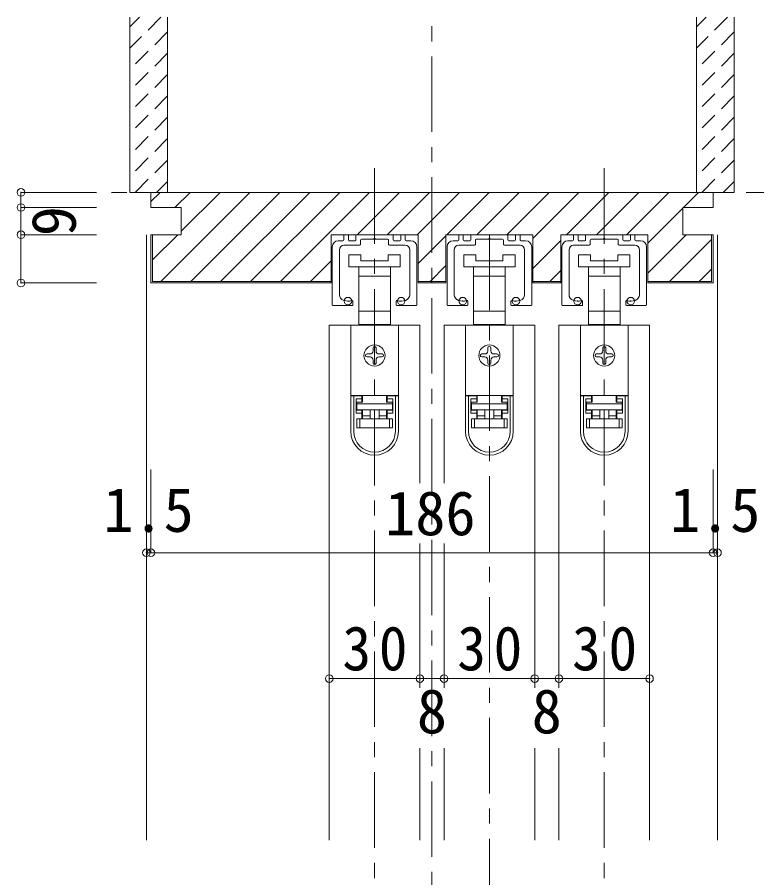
# Model space of a CAD drawing. Units: millimetres at full size, sheet at 1:5; details may follow other scales. Extents: x -957 to 993, y -689 to 708.
# Drawn here: x -519.5 to -274.8, y -216.9 to 68.1 of the extents above; entities that cross this region are included whole.
import ezdxf
from ezdxf.enums import TextEntityAlignment as Align

# ---------------------------------------------------------------- set-up
doc = ezdxf.new("R2010")
doc.units = ezdxf.units.MM
doc.header["$LTSCALE"] = 5
doc.header["$PDMODE"] = 32
doc.header["$PDSIZE"] = 2.5
doc.linetypes.add('CHAIN1', pattern=[8, 5, -1, 1, -1])
doc.linetypes.add('DASHED1', pattern=[1.8, 1.2, -0.6])
doc.layers.add('0-B_寸法', color=7, linetype='Continuous', lineweight=9)
doc.styles.add('ＭＳ ゴシック', font='')
doc.styles.get('ＭＳ ゴシック').set_extended_font_data('MS Gothic')

# ---------------------------------------------------------------- blocks, each defined once
blk = doc.blocks.new('01')
at = {"layer": '0-B_寸法'}
for p, q in [((-12, 5.72), (-10.45, 5.72)), ((-10.15, 6.02), (-10.15, 7.42)), ((-8.95, 7.72), (-9.85, 7.72)), ((-8.65, 6.02), (-8.65, 7.42)), ((-6.45, 5.72), (-8.35, 5.72)), ((-6.15, 7.42), (-6.15, 6.02)), ((-5.85, 7.72), (5.85, 7.72)), ((-4.65, 4.52), (-4.65, 5.92)), ((-4.35, 6.22), (-0.3, 6.22)), ((0, 6.52), (-0.3, 6.22)), ((0, 6.52), (0.3, 6.22)), ((4.35, 6.22), (0.3, 6.22)), ((4.65, 4.52), (4.65, 5.92)), ((6.15, 7.42), (6.15, 6.02)), ((6.45, 5.72), (8.35, 5.72)), ((8.65, 6.02), (8.65, 7.42)), ((8.95, 7.72), (9.85, 7.72)), ((10.15, 6.02), (10.15, 7.42)), ((12, 5.72), (10.45, 5.72)), ((-14, 3.72), (-14, -15.48)), ((-10.15, 4.22), (-4.95, 4.22)), ((10.15, 4.22), (4.95, 4.22)), ((14, 3.72), (14, -15.48)), ((-11.65, 2.72), (-11.65, -12.157)), ((11.65, 2.72), (11.65, -12.157)), ((-13.7, -15.78), (-7.45, -15.78)), ((-7.15, -15.48), (-7.15, -14.405)), ((7.15, -15.48), (7.15, -14.405)), ((13.7, -15.78), (7.45, -15.78))]:
    blk.add_line(p, q, dxfattribs=at)
for centre, radius, start, end in [((-12, 3.72), 2, 90, 180), ((-10.45, 6.02), 0.3, 270, 0), ((-9.85, 7.42), 0.3, 90, 180), ((-8.95, 7.42), 0.3, 0, 90), ((-8.35, 6.02), 0.3, 180, 270), ((-6.45, 6.02), 0.3, 270, 0), ((-5.85, 7.42), 0.3, 90, 180), ((-4.35, 5.92), 0.3, 90, 180), ((4.35, 5.92), 0.3, 0, 90), ((5.85, 7.42), 0.3, 0, 90), ((6.45, 6.02), 0.3, 180, 270), ((8.35, 6.02), 0.3, 270, 0), ((8.95, 7.42), 0.3, 90, 180), ((9.85, 7.42), 0.3, 0, 90), ((10.45, 6.02), 0.3, 180, 270), ((12, 3.72), 2, 0, 90), ((-10.15, 2.72), 1.5, 90, 180), ((-4.95, 4.52), 0.3, 270, 0), ((4.95, 4.52), 0.3, 180, 270), ((10.15, 2.72), 1.5, 0, 90), ((-9.65, -12.157), 2, 180, 253.54075), ((-8.8, -9.28), 5, 253.54075, 284.75682), ((-7.45, -14.405), 0.3, 0, 104.75682), ((7.45, -14.405), 0.3, 75.24318, 180), ((8.8, -9.28), 5, 255.24318, 286.45925), ((9.65, -12.157), 2, 286.45925, 0), ((-13.7, -15.48), 0.3, 180, 270), ((-7.45, -15.48), 0.3, 270, 0), ((7.45, -15.48), 0.3, 180, 270), ((13.7, -15.48), 0.3, 270, 0)]:
    blk.add_arc(centre, radius, start, end, dxfattribs=at)
for p in [(-8.8, -14.28), (8.8, -14.28)]:
    blk.add_point(p, dxfattribs=at)

msp = doc.modelspace()

# ---------------------------------------------------------------- linework, layer by layer
at = {"layer": '0-B_寸法', "linetype": 'DASHED1'}
for p, q in [((-479.058, 68.058), (-482.269, 64.847)), ((-471.987, 68.058), (-482.269, 57.776)), ((-291.558, 68.058), (-294.769, 64.847)), ((-284.487, 68.058), (-294.769, 57.776)), ((-469.769, 63.205), (-482.269, 50.705)), ((-282.269, 63.205), (-294.769, 50.705)), ((-469.769, 56.134), (-482.269, 43.634)), ((-282.269, 56.134), (-294.769, 43.634)), ((-469.769, 49.062), (-482.269, 36.562)), ((-282.269, 49.062), (-294.769, 36.562)), ((-469.769, 41.991), (-482.269, 29.491)), ((-282.269, 41.991), (-294.769, 29.491)), ((-469.769, 34.92), (-482.269, 22.42)), ((-282.269, 34.92), (-294.769, 22.42)), ((-469.769, 27.849), (-482.269, 15.349)), ((-282.269, 27.849), (-294.769, 15.349)), ((-469.769, 20.778), (-480.489, 10.058)), ((-282.269, 20.778), (-292.989, 10.058)), ((-469.769, 13.707), (-473.418, 10.058)), ((-282.269, 13.707), (-285.918, 10.058))]:
    msp.add_line(p, q, dxfattribs=at)
at = {"layer": '0-B_寸法'}
for p, q in [((-482.269, 68.058), (-482.269, 10.058)), ((-469.769, 68.058), (-469.769, 10.058)), ((-294.769, 68.058), (-294.769, 10.058)), ((-282.269, 68.058), (-282.269, 10.058)), ((-469.769, 10.058), (-482.269, 10.058)), ((-476.769, 10.058), (-475.269, 10.058)), ((-475.269, 6.997), (-472.208, 10.058)), ((-472.009, -19.442), (-442.509, 10.058)), ((-467.308, 5.058), (-462.308, 10.058)), ((-465.269, -2.802), (-452.409, 10.058)), ((-462.11, -19.442), (-432.61, 10.058)), ((-452.21, -19.442), (-422.71, 10.058)), ((-442.311, -19.442), (-412.811, 10.058)), ((-432.411, -19.442), (-402.911, 10.058)), ((-407.012, -3.942), (-393.012, 10.058)), ((-397.112, -3.942), (-383.112, 10.058)), ((-387.213, -3.942), (-373.213, 10.058)), ((-377.313, -3.942), (-363.313, 10.058)), ((-367.414, -3.942), (-353.414, 10.058)), ((-357.514, -3.942), (-343.514, 10.058)), ((-348.869, -5.196), (-333.615, 10.058)), ((-337.715, -3.942), (-323.715, 10.058)), ((-327.816, -3.942), (-313.816, 10.058)), ((-317.916, -3.942), (-303.916, 10.058)), ((-299.017, 5.058), (-294.017, 10.058)), ((-282.269, 10.058), (-294.769, 10.058)), ((-289.269, 10.058), (-287.769, 10.058)), ((-289.269, 5.058), (-289.269, 10.058)), ((-310.869, -6.794), (-299.269, 4.806)), ((-476.769, -204.442), (-476.769, -3.942)), ((-475.269, -3.942), (-475.269, -19.942)), ((-474.769, -12.302), (-466.409, -3.942)), ((-474.769, -3.942), (-474.769, -19.442)), ((-415.669, -19.942), (-415.669, -3.942)), ((-415.669, -3.942), (-386.869, -3.942)), ((-386.869, -19.942), (-386.869, -3.942)), ((-386.869, -13.498), (-377.669, -4.298)), ((-377.669, -3.942), (-348.869, -3.942)), ((-377.669, -19.942), (-377.669, -3.942)), ((-348.869, -19.942), (-348.869, -3.942)), ((-339.669, -3.942), (-310.869, -3.942)), ((-310.869, -16.694), (-298.117, -3.942)), ((-310.869, -19.942), (-310.869, -3.942)), ((-303.718, -19.442), (-289.769, -5.493)), ((-289.769, -3.942), (-289.769, -19.442)), ((-287.769, -204.442), (-287.769, -3.942)), ((-348.869, -15.096), (-339.669, -5.896)), ((-409.769, -10.642), (-409.769, -14.642)), ((-405.769, -10.642), (-409.769, -10.642)), ((-405.769, -12.642), (-405.769, -10.642)), ((-396.769, -10.642), (-396.769, -12.642)), ((-392.769, -10.642), (-396.769, -10.642)), ((-392.769, -14.642), (-392.769, -10.642)), ((-371.769, -10.642), (-371.769, -14.642)), ((-367.769, -10.642), (-371.769, -10.642)), ((-367.769, -12.642), (-367.769, -10.642)), ((-358.769, -10.642), (-358.769, -12.642)), ((-354.769, -10.642), (-358.769, -10.642)), ((-354.769, -14.642), (-354.769, -10.642)), ((-333.769, -10.642), (-333.769, -14.642)), ((-329.769, -10.642), (-333.769, -10.642)), ((-329.769, -12.642), (-329.769, -10.642)), ((-320.769, -10.642), (-320.769, -12.642)), ((-316.769, -10.642), (-320.769, -10.642)), ((-316.769, -14.642), (-316.769, -10.642)), ((-422.512, -19.442), (-415.669, -12.599)), ((-396.769, -12.642), (-405.769, -12.642)), ((-382.915, -19.442), (-377.669, -14.196)), ((-358.769, -12.642), (-367.769, -12.642)), ((-320.769, -12.642), (-329.769, -12.642)), ((-409.769, -14.642), (-401.269, -14.642)), ((-406.519, -14.642), (-406.519, -17.642)), ((-401.269, -14.642), (-392.769, -14.642)), ((-396.019, -17.642), (-396.019, -14.642)), ((-371.769, -14.642), (-363.269, -14.642)), ((-368.519, -14.642), (-368.519, -17.642)), ((-363.269, -14.642), (-354.769, -14.642)), ((-358.019, -17.642), (-358.019, -14.642)), ((-343.316, -19.442), (-339.669, -15.795)), ((-333.769, -14.642), (-325.269, -14.642)), ((-330.519, -14.642), (-330.519, -17.642)), ((-325.269, -14.642), (-316.769, -14.642)), ((-320.019, -17.642), (-320.019, -14.642)), ((-293.818, -19.442), (-289.769, -15.393)), ((-475.269, -19.942), (-415.669, -19.942)), ((-474.769, -19.442), (-415.669, -19.442)), ((-406.519, -17.642), (-406.519, -29.242)), ((-406.519, -17.642), (-401.269, -17.642)), ((-401.269, -17.642), (-396.019, -17.642)), ((-396.019, -29.242), (-396.019, -17.642)), ((-386.869, -19.442), (-377.669, -19.442)), ((-386.869, -19.942), (-377.669, -19.942)), ((-368.519, -17.642), (-368.519, -29.242)), ((-368.519, -17.642), (-363.269, -17.642)), ((-363.269, -17.642), (-358.019, -17.642)), ((-358.019, -29.242), (-358.019, -17.642)), ((-348.869, -19.442), (-339.669, -19.442)), ((-330.519, -17.642), (-330.519, -29.242)), ((-330.519, -17.642), (-325.269, -17.642)), ((-325.269, -17.642), (-320.019, -17.642)), ((-320.019, -29.242), (-320.019, -17.642)), ((-289.769, -19.442), (-310.869, -19.442)), ((-289.269, -19.942), (-310.869, -19.942)), ((-406.519, -29.242), (-406.519, -33.642)), ((-401.269, -29.242), (-406.519, -29.242)), ((-396.019, -29.242), (-401.269, -29.242)), ((-396.019, -33.642), (-396.019, -29.242)), ((-368.519, -29.242), (-368.519, -33.642)), ((-363.269, -29.242), (-368.519, -29.242)), ((-358.019, -29.242), (-363.269, -29.242)), ((-358.019, -33.642), (-358.019, -29.242)), ((-330.519, -29.242), (-330.519, -33.642)), ((-325.269, -29.242), (-330.519, -29.242)), ((-320.019, -29.242), (-325.269, -29.242)), ((-320.019, -33.642), (-320.019, -29.242)), ((-416.269, -33.942), (-416.269, -204.442)), ((-416.269, -33.942), (-386.269, -33.942)), ((-409.169, -33.942), (-409.169, -57.242)), ((-393.369, -33.942), (-409.169, -33.942)), ((-406.519, -33.642), (-405.269, -33.642)), ((-397.269, -33.942), (-397.269, -33.642)), ((-397.269, -33.642), (-396.019, -33.642)), ((-393.369, -33.942), (-393.369, -57.242)), ((-386.269, -33.942), (-386.269, -86.246)), ((-378.269, -33.942), (-378.269, -86.246)), ((-378.269, -33.942), (-348.269, -33.942)), ((-371.169, -33.942), (-371.169, -57.242)), ((-355.369, -33.942), (-371.169, -33.942)), ((-368.519, -33.642), (-367.269, -33.642)), ((-359.269, -33.942), (-359.269, -33.642)), ((-359.269, -33.642), (-358.019, -33.642)), ((-355.369, -33.942), (-355.369, -57.242)), ((-348.269, -33.942), (-348.269, -153.942)), ((-340.269, -33.942), (-340.269, -153.942)), ((-340.269, -33.942), (-310.269, -33.942)), ((-333.169, -33.942), (-333.169, -57.242)), ((-317.369, -33.942), (-333.169, -33.942)), ((-330.519, -33.642), (-329.269, -33.642)), ((-321.269, -33.942), (-321.269, -33.642)), ((-321.269, -33.642), (-320.019, -33.642)), ((-317.369, -33.942), (-317.369, -57.242)), ((-310.269, -33.942), (-310.269, -204.442)), ((-401.769, -41.442), (-401.769, -42.442)), ((-400.769, -42.442), (-400.769, -41.442)), ((-363.769, -41.442), (-363.769, -42.442)), ((-362.769, -42.442), (-362.769, -41.442)), ((-325.769, -41.442), (-325.769, -42.442)), ((-324.769, -42.442), (-324.769, -41.442)), ((-402.769, -43.442), (-403.769, -43.442)), ((-403.769, -44.442), (-402.769, -44.442)), ((-401.769, -45.442), (-401.769, -46.442)), ((-400.769, -46.442), (-400.769, -45.442)), ((-398.769, -43.442), (-399.769, -43.442)), ((-399.769, -44.442), (-398.769, -44.442)), ((-364.769, -43.442), (-365.769, -43.442)), ((-365.769, -44.442), (-364.769, -44.442)), ((-363.769, -45.442), (-363.769, -46.442)), ((-362.769, -46.442), (-362.769, -45.442)), ((-360.769, -43.442), (-361.769, -43.442)), ((-361.769, -44.442), (-360.769, -44.442)), ((-326.769, -43.442), (-327.769, -43.442)), ((-327.769, -44.442), (-326.769, -44.442)), ((-325.769, -45.442), (-325.769, -46.442)), ((-324.769, -46.442), (-324.769, -45.442)), ((-322.769, -43.442), (-323.769, -43.442)), ((-323.769, -44.442), (-322.769, -44.442)), ((-409.169, -57.242), (-409.169, -57.342)), ((-393.369, -57.242), (-409.169, -57.242)), ((-409.169, -57.342), (-409.169, -69.042)), ((-408.169, -57.342), (-409.169, -57.342)), ((-408.169, -69.042), (-408.169, -57.342)), ((-405.469, -57.342), (-408.169, -57.342)), ((-407.369, -58.342), (-405.469, -58.342)), ((-407.369, -58.342), (-407.369, -63.042)), ((-405.469, -59.342), (-407.369, -59.342)), ((-405.269, -59.442), (-407.169, -59.442)), ((-407.169, -59.442), (-407.169, -59.942)), ((-406.169, -57.342), (-406.169, -57.242)), ((-405.469, -57.342), (-405.469, -58.342)), ((-405.469, -58.342), (-405.469, -59.342)), ((-405.269, -59.442), (-405.269, -57.242)), ((-397.269, -57.242), (-397.269, -59.442)), ((-395.369, -59.442), (-397.269, -59.442)), ((-397.069, -58.342), (-397.069, -57.342)), ((-394.369, -57.342), (-397.069, -57.342)), ((-397.069, -58.342), (-395.169, -58.342)), ((-396.369, -57.242), (-396.369, -57.342)), ((-395.369, -59.942), (-395.369, -59.442)), ((-395.169, -63.042), (-395.169, -58.342)), ((-393.369, -57.242), (-393.369, -57.342)), ((-393.369, -69.042), (-393.369, -57.342)), ((-371.169, -57.242), (-371.169, -57.342)), ((-355.369, -57.242), (-371.169, -57.242)), ((-371.169, -57.342), (-371.169, -69.042)), ((-370.169, -57.342), (-371.169, -57.342)), ((-370.169, -69.042), (-370.169, -57.342)), ((-367.469, -57.342), (-370.169, -57.342)), ((-369.369, -58.342), (-367.469, -58.342)), ((-369.369, -58.342), (-369.369, -63.042)), ((-367.469, -59.342), (-369.369, -59.342)), ((-367.269, -59.442), (-369.169, -59.442)), ((-369.169, -59.442), (-369.169, -59.942)), ((-368.169, -57.342), (-368.169, -57.242)), ((-367.469, -57.342), (-367.469, -58.342)), ((-367.469, -58.342), (-367.469, -59.342)), ((-367.269, -59.442), (-367.269, -57.242)), ((-359.269, -57.242), (-359.269, -59.442)), ((-357.369, -59.442), (-359.269, -59.442)), ((-359.069, -58.342), (-359.069, -57.342)), ((-356.369, -57.342), (-359.069, -57.342)), ((-359.069, -58.342), (-357.169, -58.342)), ((-358.369, -57.242), (-358.369, -57.342)), ((-357.369, -59.942), (-357.369, -59.442)), ((-357.169, -63.042), (-357.169, -58.342)), ((-355.369, -57.242), (-355.369, -57.342)), ((-355.369, -69.042), (-355.369, -57.342)), ((-333.169, -57.242), (-333.169, -57.342)), ((-317.369, -57.242), (-333.169, -57.242)), ((-333.169, -57.342), (-333.169, -69.042)), ((-332.169, -57.342), (-333.169, -57.342)), ((-332.169, -69.042), (-332.169, -57.342)), ((-329.469, -57.342), (-332.169, -57.342)), ((-331.369, -58.342), (-329.469, -58.342)), ((-331.369, -58.342), (-331.369, -63.042)), ((-329.469, -59.342), (-331.369, -59.342)), ((-329.269, -59.442), (-331.169, -59.442)), ((-331.169, -59.442), (-331.169, -59.942)), ((-330.169, -57.342), (-330.169, -57.242)), ((-329.469, -57.342), (-329.469, -58.342)), ((-329.469, -58.342), (-329.469, -59.342)), ((-329.269, -59.442), (-329.269, -57.242)), ((-321.269, -57.242), (-321.269, -59.442)), ((-319.369, -59.442), (-321.269, -59.442)), ((-321.069, -58.342), (-321.069, -57.342)), ((-318.369, -57.342), (-321.069, -57.342)), ((-321.069, -58.342), (-319.169, -58.342)), ((-320.369, -57.242), (-320.369, -57.342)), ((-319.369, -59.942), (-319.369, -59.442)), ((-319.169, -63.042), (-319.169, -58.342)), ((-317.369, -57.242), (-317.369, -57.342)), ((-317.369, -69.042), (-317.369, -57.342)), ((-405.269, -63.942), (-405.269, -61.942)), ((-402.769, -61.942), (-402.769, -64.942)), ((-399.769, -61.942), (-399.769, -64.942)), ((-397.269, -61.942), (-397.269, -63.942)), ((-397.069, -62.042), (-395.169, -62.042)), ((-397.069, -63.042), (-397.069, -62.042)), ((-367.269, -63.942), (-367.269, -61.942)), ((-364.769, -61.942), (-364.769, -64.942)), ((-361.769, -61.942), (-361.769, -64.942)), ((-359.269, -61.942), (-359.269, -63.942)), ((-359.069, -62.042), (-357.169, -62.042)), ((-359.069, -63.042), (-359.069, -62.042)), ((-329.269, -63.942), (-329.269, -61.942)), ((-326.769, -61.942), (-326.769, -64.942)), ((-323.769, -61.942), (-323.769, -64.942)), ((-321.269, -61.942), (-321.269, -63.942)), ((-321.069, -62.042), (-319.169, -62.042)), ((-321.069, -63.042), (-321.069, -62.042)), ((-405.469, -63.042), (-407.369, -63.042)), ((-407.169, -67.942), (-407.169, -64.942)), ((-407.169, -64.942), (-406.169, -64.942)), ((-406.169, -64.942), (-406.169, -67.942)), ((-406.169, -64.942), (-396.369, -64.942)), ((-405.469, -63.042), (-405.469, -64.942)), ((-405.269, -63.942), (-402.769, -63.942)), ((-405.269, -64.942), (-405.269, -63.942)), ((-397.069, -64.942), (-397.069, -63.042)), ((-395.169, -63.042), (-397.069, -63.042)), ((-396.369, -67.942), (-396.369, -64.942)), ((-396.369, -64.942), (-395.369, -64.942)), ((-395.369, -64.942), (-395.369, -67.942)), ((-367.469, -63.042), (-369.369, -63.042)), ((-369.169, -67.942), (-369.169, -64.942)), ((-369.169, -64.942), (-368.169, -64.942)), ((-368.169, -64.942), (-368.169, -67.942)), ((-368.169, -64.942), (-358.369, -64.942)), ((-367.469, -63.042), (-367.469, -64.942)), ((-367.269, -63.942), (-364.769, -63.942)), ((-367.269, -64.942), (-367.269, -63.942)), ((-359.069, -64.942), (-359.069, -63.042)), ((-357.169, -63.042), (-359.069, -63.042)), ((-358.369, -67.942), (-358.369, -64.942)), ((-358.369, -64.942), (-357.369, -64.942)), ((-357.369, -64.942), (-357.369, -67.942)), ((-329.469, -63.042), (-331.369, -63.042)), ((-331.169, -67.942), (-331.169, -64.942)), ((-331.169, -64.942), (-330.169, -64.942)), ((-330.169, -64.942), (-330.169, -67.942)), ((-330.169, -64.942), (-320.369, -64.942)), ((-329.469, -63.042), (-329.469, -64.942)), ((-329.269, -63.942), (-326.769, -63.942)), ((-329.269, -64.942), (-329.269, -63.942)), ((-321.069, -64.942), (-321.069, -63.042)), ((-319.169, -63.042), (-321.069, -63.042)), ((-320.369, -67.942), (-320.369, -64.942)), ((-320.369, -64.942), (-319.369, -64.942)), ((-319.369, -64.942), (-319.369, -67.942)), ((-406.169, -67.942), (-407.169, -67.942)), ((-396.369, -67.942), (-406.169, -67.942)), ((-395.369, -67.942), (-396.369, -67.942)), ((-368.169, -67.942), (-369.169, -67.942)), ((-358.369, -67.942), (-368.169, -67.942)), ((-357.369, -67.942), (-358.369, -67.942)), ((-330.169, -67.942), (-331.169, -67.942)), ((-320.369, -67.942), (-330.169, -67.942)), ((-319.369, -67.942), (-320.369, -67.942)), ((-475.269, -109.246), (-475.269, -81.688)), ((-386.269, -106.246), (-386.269, -153.942)), ((-378.269, -106.246), (-378.269, -153.942)), ((-416.269, -150.942), (-386.269, -150.942)), ((-386.269, -150.942), (-378.269, -150.942)), ((-378.269, -150.942), (-348.269, -150.942)), ((-348.269, -150.942), (-340.269, -150.942)), ((-340.269, -150.942), (-310.269, -150.942)), ((-386.269, -173.942), (-386.269, -204.442)), ((-378.269, -173.942), (-378.269, -204.442)), ((-348.269, -173.942), (-348.269, -204.442)), ((-340.269, -173.942), (-340.269, -204.442))]:
    msp.add_line(p, q, dxfattribs=at)
at = {"layer": '0-B_寸法', "linetype": 'CHAIN1'}
for p, q in [((-382.269, -449.942), (-382.269, 68.058)), ((-401.269, 18.058), (-401.269, -439.942)), ((-325.269, 18.058), (-325.269, -439.942)), ((-518.269, 10.058), (-115.769, 10.058)), ((-363.269, -3.942), (-363.269, -439.942))]:
    msp.add_line(p, q, dxfattribs=at)
at = {"layer": '0-B_寸法', "color": 4}
for p, q in [((-518.269, 10.058), (-518.269, 5.058)), ((-518.269, 10.058), (-493.269, 10.058)), ((-518.269, 5.058), (-493.269, 5.058)), ((-518.269, 5.058), (-518.269, -3.942)), ((-518.269, -3.942), (-493.269, -3.942)), ((-518.269, -3.942), (-518.269, -19.942)), ((-518.269, -19.942), (-493.269, -19.942)), ((-476.769, -109.246), (-476.769, -81.688)), ((-475.269, -109.246), (-475.269, -81.688)), ((-289.269, -109.246), (-289.269, -81.688)), ((-287.769, -109.246), (-287.769, -81.688)), ((-475.269, -109.246), (-476.769, -109.246)), ((-289.269, -109.246), (-287.769, -109.246))]:
    msp.add_line(p, q, dxfattribs=at)
at = {"layer": '0-B_寸法'}
for points in [[(-289.269, 10.058), (-475.269, 10.058), (-475.269, 5.058), (-465.269, 5.058), (-465.269, -3.942), (-475.269, -3.942)], [(-289.269, 5.058), (-299.269, 5.058), (-299.269, -3.942), (-289.269, -3.942), (-289.269, -19.942)], [(-348.869, -19.942), (-339.669, -19.942), (-339.669, -3.942)], [(-397.269, -33.642), (-405.269, -33.642), (-405.269, -33.942)], [(-359.269, -33.642), (-367.269, -33.642), (-367.269, -33.942)], [(-321.269, -33.642), (-329.269, -33.642), (-329.269, -33.942)], [(-395.169, -59.342), (-397.069, -59.342), (-397.069, -58.342)], [(-393.369, -57.342), (-394.369, -57.342), (-394.369, -69.042)], [(-357.169, -59.342), (-359.069, -59.342), (-359.069, -58.342)], [(-355.369, -57.342), (-356.369, -57.342), (-356.369, -69.042)], [(-319.169, -59.342), (-321.069, -59.342), (-321.069, -58.342)], [(-317.369, -57.342), (-318.369, -57.342), (-318.369, -69.042)], [(-407.369, -62.042), (-405.469, -62.042), (-405.469, -63.042)], [(-369.369, -62.042), (-367.469, -62.042), (-367.469, -63.042)], [(-331.369, -62.042), (-329.469, -62.042), (-329.469, -63.042)], [(-399.769, -63.942), (-397.269, -63.942), (-397.269, -64.942)], [(-361.769, -63.942), (-359.269, -63.942), (-359.269, -64.942)], [(-323.769, -63.942), (-321.269, -63.942), (-321.269, -64.942)], [(-475.269, -109.246), (-289.269, -109.246), (-289.269, -85.188)]]:
    msp.add_lwpolyline(points, dxfattribs=at)
for points in [[(-395.369, -61.942), (-407.169, -61.942), (-407.169, -59.942), (-395.369, -59.942)], [(-357.369, -61.942), (-369.169, -61.942), (-369.169, -59.942), (-357.369, -59.942)], [(-319.369, -61.942), (-331.169, -61.942), (-331.169, -59.942), (-319.369, -59.942)]]:
    msp.add_lwpolyline(points, close=True, dxfattribs=at)
for centre in [(-401.269, -43.942), (-363.269, -43.942), (-325.269, -43.942)]:
    msp.add_circle(centre, 3.5, dxfattribs=at)
for centre, radius, start, end in [((-402.769, -42.442), 1, 270, 0), ((-401.269, -41.442), 0.5, 90, 180), ((-401.269, -41.442), 0.5, 0, 90), ((-399.769, -42.442), 1, 180, 270), ((-364.769, -42.442), 1, 270, 0), ((-363.269, -41.442), 0.5, 90, 180), ((-363.269, -41.442), 0.5, 0, 90), ((-361.769, -42.442), 1, 180, 270), ((-326.769, -42.442), 1, 270, 0), ((-325.269, -41.442), 0.5, 90, 180), ((-325.269, -41.442), 0.5, 0, 90), ((-323.769, -42.442), 1, 180, 270), ((-403.769, -43.942), 0.5, 90, 180), ((-403.769, -43.942), 0.5, 180, 270), ((-402.769, -45.442), 1, 0, 90), ((-399.769, -45.442), 1, 90, 180), ((-398.769, -43.942), 0.5, 0, 90), ((-398.769, -43.942), 0.5, 270, 0), ((-365.769, -43.942), 0.5, 90, 180), ((-365.769, -43.942), 0.5, 180, 270), ((-364.769, -45.442), 1, 0, 90), ((-361.769, -45.442), 1, 90, 180), ((-360.769, -43.942), 0.5, 0, 90), ((-360.769, -43.942), 0.5, 270, 0), ((-327.769, -43.942), 0.5, 90, 180), ((-327.769, -43.942), 0.5, 180, 270), ((-326.769, -45.442), 1, 0, 90), ((-323.769, -45.442), 1, 90, 180), ((-322.769, -43.942), 0.5, 0, 90), ((-322.769, -43.942), 0.5, 270, 0), ((-401.269, -46.442), 0.5, 180, 270), ((-401.269, -46.442), 0.5, 270, 0), ((-363.269, -46.442), 0.5, 180, 270), ((-363.269, -46.442), 0.5, 270, 0), ((-325.269, -46.442), 0.5, 180, 270), ((-325.269, -46.442), 0.5, 270, 0), ((-401.269, -69.042), 7.9, 180, 0), ((-401.269, -69.042), 6.9, 180, 0), ((-363.269, -69.042), 7.9, 180, 0), ((-363.269, -69.042), 6.9, 180, 0), ((-325.269, -69.042), 7.9, 180, 0), ((-325.269, -69.042), 6.9, 180, 0)]:
    msp.add_arc(centre, radius, start, end, dxfattribs=at)
for p in [(-518.269, 10.058), (-518.269, 5.058), (-518.269, -3.942), (-518.269, -19.942), (-476.769, -109.246), (-475.269, -109.246), (-289.269, -109.246), (-287.769, -109.246), (-416.269, -150.942), (-386.269, -150.942), (-378.269, -150.942), (-348.269, -150.942), (-340.269, -150.942), (-310.269, -150.942)]:
    msp.add_point(p, dxfattribs=at)

# ---------------------------------------------------------------- block references
for p in [(-401.269, -11.662), (-363.269, -11.662), (-325.269, -11.662)]:
    msp.add_blockref('01', p, dxfattribs=at)

# ---------------------------------------------------------------- texts
at = {"layer": '0-B_寸法', "style": 'ＭＳ ゴシック'}
msp.add_text('9', height=14.66, rotation=90, dxfattribs=at).set_placement((-495.742, -4.442), align=Align.BOTTOM_LEFT)
for s, p in [('1.5', (-491.019, -106.746)), ('1.5', (-303.519, -106.746)), ('186', (-397.769, -107.864)), ('8', (-387.269, -173.442)), ('8', (-349.269, -173.442))]:
    msp.add_text(s, height=14.66, dxfattribs=at).set_placement(p, align=Align.BOTTOM_LEFT)
at = {"layer": '0-B_寸法', "char_height": 14.66, "attachment_point": 7, "style": 'ＭＳ ゴシック'}
for insert in [(-411.894, -148.442), (-373.894, -148.442), (-335.894, -148.442)]:
    msp.add_mtext('\\T1.27;\\W0.95;30', dxfattribs=dict(at, insert=insert))

doc.saveas('drawing.dxf')
